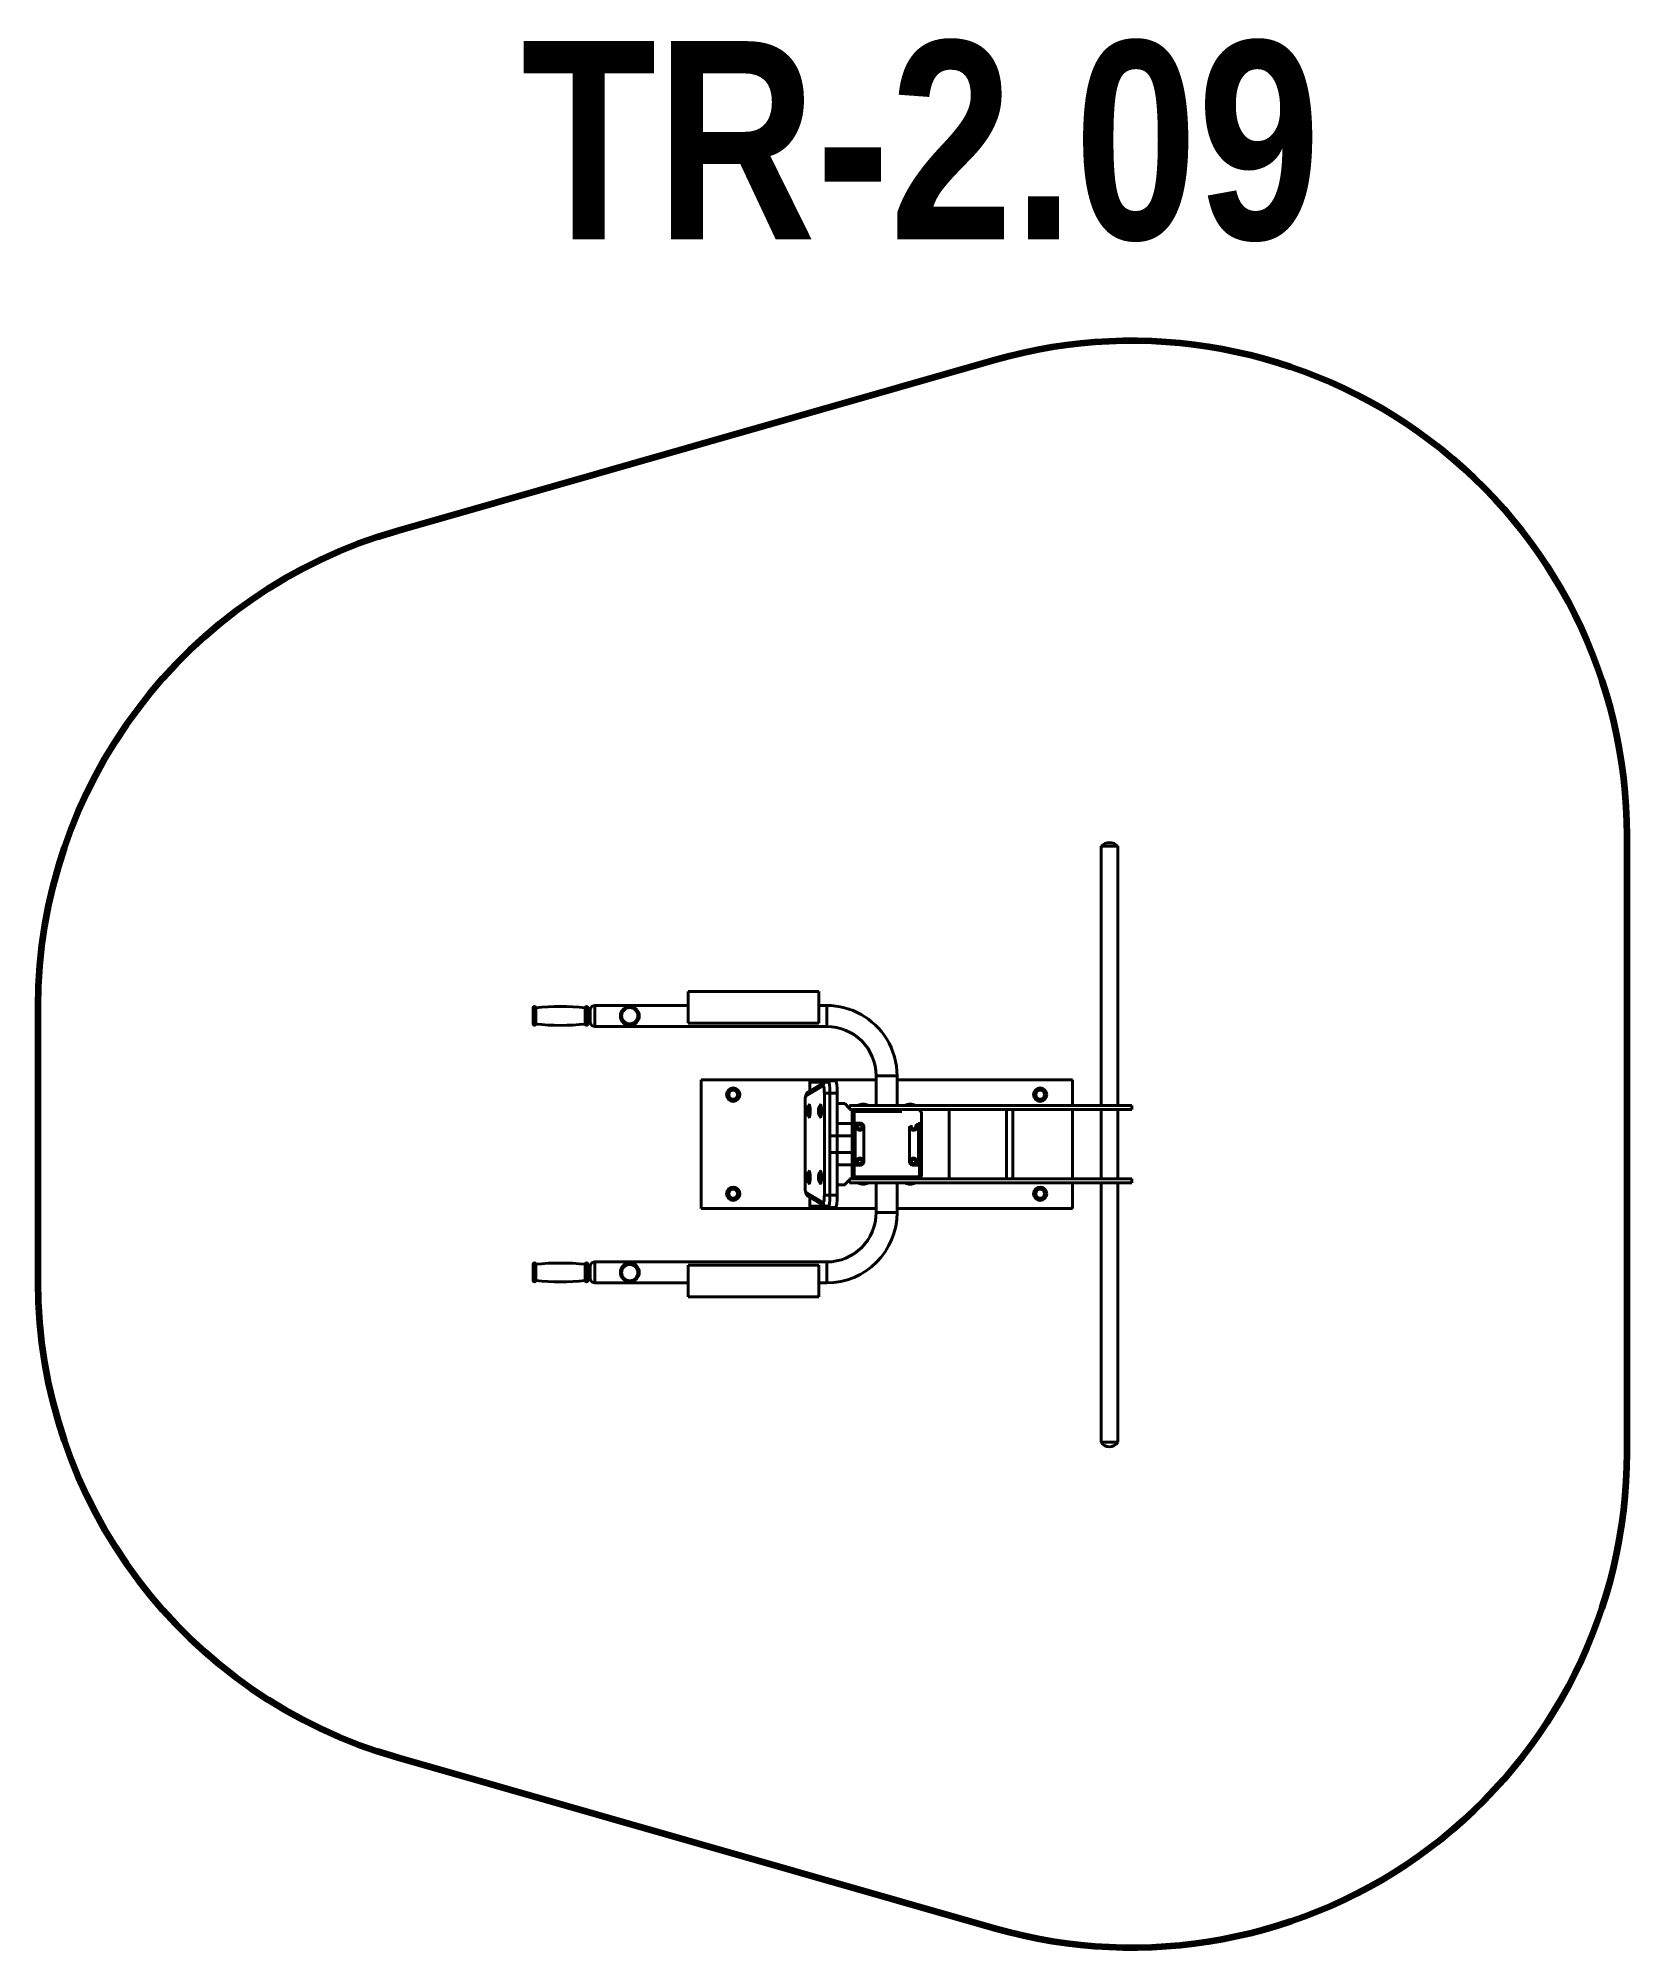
# Model space of a CAD drawing. Header units: millimetres. Extents: x 140754 to 143963, y 690 to 4546.
import ezdxf

# ---------------------------------------------------------------- set-up
doc = ezdxf.new("R2010")
doc.units = ezdxf.units.MM
doc.layers.add('DiKom', color=7, linetype='Continuous')
doc.styles.add('style1', font='arialbd.ttf', dxfattribs={"width": 0.8})

msp = doc.modelspace()

# ---------------------------------------------------------------- linework, layer by layer
at = {"layer": 'DiKom', "color": 7, "linetype": 'Continuous', "lineweight": 40}
for p, q in [((142901.1, 2914.3), (142935.1, 2914.3)), ((142901.1, 2914.3), (142901.1, 2390.8)), ((142935.1, 2390.8), (142935.1, 2914.3)), ((141754.2, 2588.2), (141754.2, 2555.2)), ((141759.2, 2588.2), (141759.2, 2555.2)), ((141859.2, 2588.2), (141859.2, 2555.2)), ((141864.2, 2588.2), (141864.2, 2555.2)), ((141864.2, 2585.2), (141869.2, 2585.2)), ((141869.2, 2585.2), (141869.2, 2558.2)), ((141878.9, 2592.8), (142067.2, 2592.8)), ((141878.9, 2550.5), (141878.9, 2592.8)), ((142067.2, 2621.2), (142067.2, 2557.2)), ((142331.2, 2621.2), (142067.2, 2621.2)), ((142331.2, 2557.2), (142331.2, 2621.2)), ((142331.2, 2592.8), (142346.9, 2592.8)), ((142346.9, 2592.8), (142346.9, 2550.5)), ((141864.2, 2558.2), (141869.2, 2558.2)), ((141878.9, 2550.5), (142346.9, 2550.5)), ((142331.2, 2557.2), (142067.2, 2557.2)), ((142093.1, 2442.8), (142446.9, 2442.8)), ((142093.1, 2182.8), (142093.1, 2442.8)), ((142305.1, 2409.8), (142339.9, 2430.6)), ((142344.7, 2439.2), (142309.9, 2418.4)), ((142313.1, 2437.8), (142313.1, 2442.8)), ((142342.4, 2437.8), (142313.1, 2437.8)), ((142342.4, 2437.8), (142313.1, 2437.8)), ((142313.1, 2420.3), (142313.1, 2437.8)), ((142342.4, 2437.8), (142353.1, 2437.8)), ((142342.4, 2437.8), (142353.1, 2437.8)), ((142350, 2440.7), (142364.8, 2440.7)), ((142353.1, 2440.7), (142353.1, 2442.8)), ((142446.9, 2390.8), (142446.9, 2450.5)), ((142446.9, 2390.8), (142446.9, 2450.5)), ((142489.2, 2450.5), (142446.9, 2450.5)), ((142489.2, 2390.8), (142489.2, 2450.5)), ((142489.2, 2390.8), (142489.2, 2450.5)), ((142489.2, 2442.8), (142843.1, 2442.8)), ((142843.1, 2442.8), (142843.1, 2390.8)), ((142303.1, 2230.8), (142303.1, 2394.8)), ((142303.1, 2394.8), (142303.2, 2394.8)), ((142303.2, 2230.8), (142303.2, 2394.8)), ((142342.2, 2415.7), (142342.2, 2210)), ((142353.5, 2415.7), (142342.2, 2415.7)), ((142353.5, 2415.7), (142353.5, 2210)), ((142368.3, 2415.7), (142353.5, 2415.7)), ((142368.3, 2415.7), (142368.3, 2210)), ((142370.3, 2394.8), (142368.3, 2394.8)), ((142383.2, 2394.8), (142370.3, 2394.8)), ((142383.2, 2394.8), (142383.3, 2394.8)), ((142383.3, 2394.8), (142393.1, 2384.9)), ((142393.1, 2390.8), (142393.1, 2382.8)), ((142393.1, 2390.8), (142963.1, 2390.8)), ((142963.1, 2382.8), (142963.1, 2390.8)), ((142368.3, 2354.8), (142370.3, 2354.8)), ((142370.3, 2354.8), (142398.1, 2354.8)), ((142393.1, 2382.8), (142963.1, 2382.8)), ((142395.1, 2382.8), (142398.1, 2379.9)), ((142398.1, 2245.8), (142398.1, 2379.9)), ((142402.1, 2250.8), (142402.1, 2374.8)), ((142402.1, 2355.3), (142417.1, 2355.3)), ((142404, 2355.3), (142404.1, 2355.3)), ((142404.1, 2355.3), (142404.1, 2270.3)), ((142406.1, 2382.8), (142530.1, 2382.8)), ((142499, 2378.8), (142406.1, 2378.8)), ((142409.4, 2347.8), (142411.8, 2351.8)), ((142411.8, 2351.8), (142416.4, 2351.8)), ((142416.4, 2351.8), (142418.7, 2347.8)), ((142422.1, 2350.3), (142417.1, 2355.3)), ((142532.1, 2355.3), (142532.1, 2270.3)), ((142534.1, 2357), (142534.1, 2250.8)), ((142538.1, 2374.8), (142538.1, 2250.8)), ((142594.3, 2382.8), (142594.3, 2242.8)), ((142710.1, 2382.8), (142710.1, 2242.8)), ((142722.9, 2382.8), (142722.9, 2242.8)), ((142843.1, 2382.8), (142843.1, 2325.3)), ((142901.1, 2382.8), (142901.1, 2312.8)), ((142935.1, 2382.8), (142935.1, 2312.8)), ((142353.1, 2329.6), (142368.3, 2329.6)), ((142398.1, 2329.6), (142368.3, 2329.6)), ((142411.8, 2343.8), (142409.4, 2347.8)), ((142416.4, 2343.8), (142411.8, 2343.8)), ((142418.7, 2347.8), (142416.4, 2343.8)), ((142422.1, 2350.3), (142422.1, 2275.3)), ((142514.1, 2348.3), (142514.1, 2275.3)), ((142517.4, 2347.8), (142519.8, 2343.8)), ((142519.8, 2343.8), (142524.4, 2343.8)), ((142524.4, 2343.8), (142526.7, 2347.8)), ((142843.1, 2325.3), (142843.1, 2242.8)), ((142368.3, 2296.1), (142353.1, 2296.1)), ((142398.1, 2296.1), (142368.3, 2296.1)), ((142411.8, 2281.8), (142409.4, 2277.8)), ((142409.4, 2277.8), (142411.8, 2273.8)), ((142416.4, 2281.8), (142411.8, 2281.8)), ((142418.7, 2277.8), (142416.4, 2281.8)), ((142416.4, 2273.8), (142418.7, 2277.8)), ((142422.1, 2275.3), (142417.1, 2270.3)), ((142519.1, 2270.3), (142514.1, 2275.3)), ((142517.4, 2277.8), (142519.8, 2281.8)), ((142519.8, 2273.8), (142517.4, 2277.8)), ((142519.8, 2281.8), (142524.4, 2281.8)), ((142524.4, 2281.8), (142526.7, 2277.8)), ((142526.7, 2277.8), (142524.4, 2273.8)), ((142901.1, 2242.8), (142901.1, 2312.8)), ((142935.1, 2242.8), (142935.1, 2312.8)), ((142368.3, 2270.8), (142370.3, 2270.8)), ((142370.3, 2270.8), (142398.1, 2270.8)), ((142393.1, 2240.8), (142383.2, 2230.8)), ((142393.1, 2234.8), (142393.1, 2242.8)), ((142393.1, 2242.8), (142963.1, 2242.8)), ((142398.1, 2245.8), (142395.1, 2242.8)), ((142402.1, 2270.3), (142417.1, 2270.3)), ((142404, 2270.3), (142404.1, 2270.3)), ((142530.1, 2246.8), (142406.1, 2246.8)), ((142530.1, 2242.8), (142406.1, 2242.8)), ((142411.8, 2273.8), (142416.4, 2273.8)), ((142534.1, 2270.3), (142519.1, 2270.3)), ((142524.4, 2273.8), (142519.8, 2273.8)), ((142963.1, 2242.8), (142963.1, 2234.8)), ((142303.1, 2230.8), (142303.2, 2230.8)), ((142339.9, 2195.1), (142305.1, 2215.9)), ((142344.7, 2186.5), (142309.9, 2207.3)), ((142313.1, 2187.8), (142313.1, 2205.4)), ((142353.5, 2210), (142342.2, 2210)), ((142368.3, 2210), (142353.5, 2210)), ((142370.3, 2230.8), (142368.3, 2230.8)), ((142383.2, 2230.8), (142370.3, 2230.8)), ((142383.2, 2230.8), (142383.3, 2230.8)), ((142393.1, 2234.8), (142963.1, 2234.8)), ((142446.9, 2234.8), (142446.9, 2175.1)), ((142446.9, 2234.8), (142446.9, 2175.1)), ((142489.2, 2234.8), (142489.2, 2175.1)), ((142489.2, 2234.8), (142489.2, 2175.1)), ((142843.1, 2234.8), (142843.1, 2182.8)), ((142901.1, 1711.4), (142901.1, 2234.8)), ((142935.1, 2234.8), (142935.1, 1711.4)), ((142446.9, 2182.8), (142093.1, 2182.8)), ((142313.1, 2187.8), (142313.1, 2182.8)), ((142313.1, 2187.8), (142342.4, 2187.8)), ((142342.4, 2187.8), (142313.1, 2187.8)), ((142342.4, 2187.8), (142353.1, 2187.8)), ((142342.4, 2187.8), (142353.1, 2187.8)), ((142350, 2185), (142364.8, 2185)), ((142353.1, 2185), (142353.1, 2182.8)), ((142489.2, 2175.1), (142446.9, 2175.1)), ((142843.1, 2182.8), (142489.2, 2182.8)), ((141754.2, 2070.5), (141754.2, 2037.5)), ((141759.2, 2070.5), (141759.2, 2037.5)), ((141859.2, 2070.5), (141859.2, 2037.5)), ((141864.2, 2070.5), (141864.2, 2037.5)), ((141864.2, 2067.5), (141869.2, 2067.5)), ((141869.2, 2067.5), (141869.2, 2040.5)), ((141878.9, 2075.1), (142346.9, 2075.1)), ((141878.9, 2032.8), (141878.9, 2075.1)), ((142067.2, 2004.5), (142067.2, 2068.5)), ((142331.2, 2068.5), (142067.2, 2068.5)), ((142331.2, 2068.5), (142331.2, 2004.5)), ((142346.9, 2032.8), (142346.9, 2075.1)), ((141864.2, 2040.5), (141869.2, 2040.5)), ((141878.9, 2032.8), (142067.2, 2032.8)), ((142331.2, 2032.8), (142346.9, 2032.8)), ((142331.2, 2004.5), (142067.2, 2004.5)), ((142901.1, 1711.4), (142935.1, 1711.4))]:
    msp.add_line(p, q, dxfattribs=at)
at = {"layer": 'DiKom', "color": 3, "lineweight": 200}
msp.add_lwpolyline([(140754.2, 2035.8), (140754.2, 2589.8, -0.334851), (141479.5, 3551.3), (142688.3, 3896.8, -0.498294), (143963.1, 2935.3), (143963.1, 1690.4, -0.498294), (142688.3, 728.9), (141479.5, 1074.3, -0.334851)], format="xyb", close=True, dxfattribs=at)
at = {"layer": 'DiKom', "color": 7, "linetype": 'Continuous', "lineweight": 40}
for centre, radius in [((141949.2, 2571.7), 19), ((141949.2, 2572), 16.5), ((142158.1, 2412.8), 13.5), ((142158.1, 2412.8), 9), ((142778.1, 2412.8), 13.5), ((142778.1, 2412.8), 9), ((142414.1, 2347.8), 7), ((142414.1, 2347.8), 5), ((142414.1, 2277.8), 7), ((142414.1, 2277.8), 5), ((142522.1, 2277.8), 7), ((142522.1, 2277.8), 5), ((142158.1, 2212.8), 13.5), ((142158.1, 2212.8), 9), ((142778.1, 2212.8), 13.5), ((142778.1, 2212.8), 9), ((141949.2, 2054), 19), ((141949.2, 2053.6), 16.5)]:
    msp.add_circle(centre, radius, dxfattribs=at)
for centre, radius, start, end in [((142918.1, 2897.8), 23.6, 44.0638, 135.9362), ((141756.7, 2588.2), 2.5, 0, 180), ((141809.2, 2089.4), 501.2, 84.2752, 95.7248), ((141861.7, 2588.2), 2.5, 0, 180), ((141878.9, 2582.8), 10, 90, 166.4084), ((142346.9, 2450.5), 142.3, 31.639, 90), ((141756.7, 2555.2), 2.5, 180, 0), ((141809.2, 3053.9), 501.2, 264.2752, 275.7248), ((141861.7, 2555.2), 2.5, 180, 0), ((141878.9, 2560.5), 10, 193.5916, 270), ((142346.9, 2450.5), 100, 0, 90), ((142346.9, 2450.5), 142.3, 0, 31.639), ((142330.5, 2379.8), 23.1, 146.6319, 213.3681), ((142353.5, 2379.8), 23.1, 146.6319, 213.3681), ((142420.6, 2375.8), 18, 90, 123.5573), ((142420.6, 2375.8), 18, 56.4427, 90), ((142515.6, 2375.8), 18, 90, 123.5573), ((142515.6, 2375.8), 18, 56.4427, 90), ((142406.1, 2374.8), 8, 90, 180), ((142406.1, 2374.8), 4, 90, 180), ((142522.1, 2347.8), 7, 170.8532, 51.033), ((142530.1, 2374.8), 8, 0, 90), ((142522.1, 2347.8), 5, 140.0658, 45.4157), ((142330.5, 2245.8), 23.1, 146.6319, 213.3681), ((142353.5, 2245.8), 23.1, 146.6319, 213.3681), ((142406.1, 2250.8), 8, 180, 270), ((142406.1, 2250.8), 4, 180, 270), ((142530.1, 2250.8), 8, 270, 0), ((142530.1, 2250.8), 4, 270, 0), ((142420.6, 2249.8), 18, 236.4427, 270), ((142420.6, 2249.8), 18, 270, 303.5573), ((142515.6, 2249.8), 18, 236.4427, 270), ((142515.6, 2249.8), 18, 270, 303.5573), ((142346.9, 2175.1), 100, 270, 0), ((142346.9, 2175.1), 142.3, 270, 0), ((141756.7, 2070.5), 2.5, 0, 180), ((141809.2, 1571.7), 501.2, 84.2752, 95.7248), ((141861.7, 2070.5), 2.5, 0, 180), ((141878.9, 2065.1), 10, 90, 166.4084), ((141756.7, 2037.5), 2.5, 180, 0), ((141809.2, 2536.2), 501.2, 264.2752, 275.7248), ((141861.7, 2037.5), 2.5, 180, 0), ((141878.9, 2042.8), 10, 193.5916, 270), ((142918.1, 1721.7), 19.9, 211.3647, 328.6353)]:
    msp.add_arc(centre, radius, start, end, dxfattribs=at)
for centre, major_axis, ratio, start_param, end_param in [((142349.8, 2430.6), (-5.14, 8.58), 0.986847, 0, 1.037095), ((142340.1, 2415.7), (0, 15), 0.139173, 4.712389, 6.366327), ((142350, 2415.7), (0, 25), 0.139173, 4.712389, 6.283185), ((142364.8, 2415.7), (0, 25), 0.139173, 4.712389, 6.283185), ((142305.3, 2394.8), (0, -15), 0.139173, 3.224734, 4.712389), ((142315, 2409.8), (-5.14, 8.58), 0.986847, 0, 1.037095), ((142311.6, 2379.8), (0, 13), 0.139173, 0, 0.208259), ((142311.6, 2379.8), (0, 13), 0.139173, 0, 0.208259), ((142311.6, 2379.8), (0, 13), 0.139173, 3.141593, 6.283185), ((142311.6, 2379.8), (0, 13), 0.139173, 3.141593, 6.283185), ((142334.5, 2379.8), (0, 13), 0.139173, 0, 0.208259), ((142334.5, 2379.8), (0, 13), 0.139173, 0, 0.208259), ((142334.5, 2379.8), (0, 13), 0.139173, 3.141593, 6.283185), ((142334.5, 2379.8), (0, 13), 0.139173, 3.141593, 6.283185), ((142311.6, 2379.8), (0, 13), 0.139173, 2.933333, 3.141593), ((142311.6, 2379.8), (0, 13), 0.139173, 2.933333, 3.141593), ((142334.5, 2379.8), (0, 13), 0.139173, 2.933333, 3.141593), ((142334.5, 2379.8), (0, 13), 0.139173, 2.933333, 3.141593), ((142311.6, 2245.8), (0, 13), 0.139173, 0, 0.208259), ((142311.6, 2245.8), (0, 13), 0.139173, 0, 0.208259), ((142311.6, 2245.8), (0, 13), 0.139173, 3.141593, 6.283185), ((142311.6, 2245.8), (0, 13), 0.139173, 3.141593, 6.283185), ((142334.5, 2245.8), (0, 13), 0.139173, 0, 0.208259), ((142334.5, 2245.8), (0, 13), 0.139173, 0, 0.208259), ((142334.5, 2245.8), (0, 13), 0.139173, 3.141593, 6.283185), ((142334.5, 2245.8), (0, 13), 0.139173, 3.141593, 6.283185), ((142305.3, 2230.8), (0, -15), 0.139173, 4.712389, 6.200044), ((142315, 2215.9), (-5.14, -8.58), 0.986847, 5.24609, 6.283185), ((142311.6, 2245.8), (0, 13), 0.139173, 2.933333, 3.141593), ((142311.6, 2245.8), (0, 13), 0.139173, 2.933333, 3.141593), ((142334.5, 2245.8), (0, 13), 0.139173, 2.933333, 3.141593), ((142334.5, 2245.8), (0, 13), 0.139173, 2.933333, 3.141593), ((142340.1, 2210), (0, 15), 0.139173, 3.058451, 4.712389), ((142350, 2210), (0, 25), 0.139173, 3.141593, 4.712389), ((142364.8, 2210), (0, 25), 0.139173, 3.141593, 4.712389), ((142349.8, 2195.1), (-5.14, -8.58), 0.986847, 5.24609, 6.283185)]:
    msp.add_ellipse(centre, major_axis=major_axis, ratio=ratio, start_param=start_param, end_param=end_param, dxfattribs=at)
for points in [[(142350, 2440.7), (142349.6, 2440.7), (142348.9, 2440.6), (142347.8, 2440.4), (142346.7, 2440.1), (142345.7, 2439.7), (142345, 2439.4), (142344.7, 2439.2)], [(142350, 2185), (142349.6, 2185), (142348.9, 2185), (142347.8, 2185.2), (142346.7, 2185.5), (142345.7, 2185.9), (142345, 2186.3), (142344.7, 2186.5)]]:
    msp.add_open_spline(points, degree=3, dxfattribs=at)
for points, knots in [([(142309.9, 2418.4), (142309.5, 2418.1), (142308.9, 2417.7), (142308, 2416.9), (142307.3, 2416.2), (142306.7, 2415.4), (142306.2, 2414.7), (142305.9, 2414.1), (142305.5, 2413.5), (142305.2, 2412.7), (142304.9, 2411.9), (142304.7, 2411.3), (142304.6, 2410.7), (142304.4, 2410.1), (142304.3, 2409.4), (142304.1, 2408.5), (142303.9, 2407.2), (142303.7, 2405.7), (142303.5, 2404), (142303.4, 2402.3), (142303.2, 2400.4), (142303.2, 2398.4), (142303.1, 2396.6), (142303.1, 2395.4), (142303.1, 2394.8)], [0, 0, 0, 0, 1.065356, 2.140768, 2.998207, 3.969772, 4.941338, 5.172099, 6.156641, 7.141183, 8.03996, 8.978348, 9.404898, 10.257999, 10.883045, 12.133138, 13.561391, 15.211725, 16.878628, 18.55848, 20.249431, 21.950793, 23.662934, 25, 25, 25, 25]), ([(142303.1, 2230.8), (142303.1, 2230.1), (142303.1, 2228.8), (142303.2, 2226.8), (142303.3, 2224.8), (142303.4, 2222.9), (142303.5, 2221.2), (142303.7, 2219.5), (142303.9, 2218), (142304.1, 2216.8), (142304.4, 2215.8), (142304.5, 2215.2), (142304.7, 2214.6), (142304.8, 2214), (142305.1, 2213.2), (142305.4, 2212.5), (142305.8, 2211.7), (142306.2, 2211), (142306.7, 2210.3), (142307.1, 2209.8), (142307.7, 2209), (142308.4, 2208.3), (142309.2, 2207.7), (142309.7, 2207.4), (142309.9, 2207.3)], [0, 0, 0, 0, 1.733747, 3.455056, 5.16454, 6.863375, 8.551579, 10.228426, 11.89113, 13.366003, 14.429699, 15.493395, 15.600681, 16.664041, 17.590932, 18.517822, 19.420113, 20.426409, 20.872057, 21.763352, 22.338655, 23.446906, 24.529189, 25, 25, 25, 25])]:
    msp.add_open_spline(points, degree=3, knots=knots, dxfattribs=at)

# ---------------------------------------------------------------- texts
at = {"layer": 'DiKom', "insert": (141729.6, 4539.7), "char_height": 400, "attachment_point": 1, "style": 'style1'}
msp.add_mtext_dynamic_manual_height_columns('TR-2.09', width=2593.765, gutter_width=2.15, heights=[0], dxfattribs=at)

doc.saveas('drawing.dxf')
